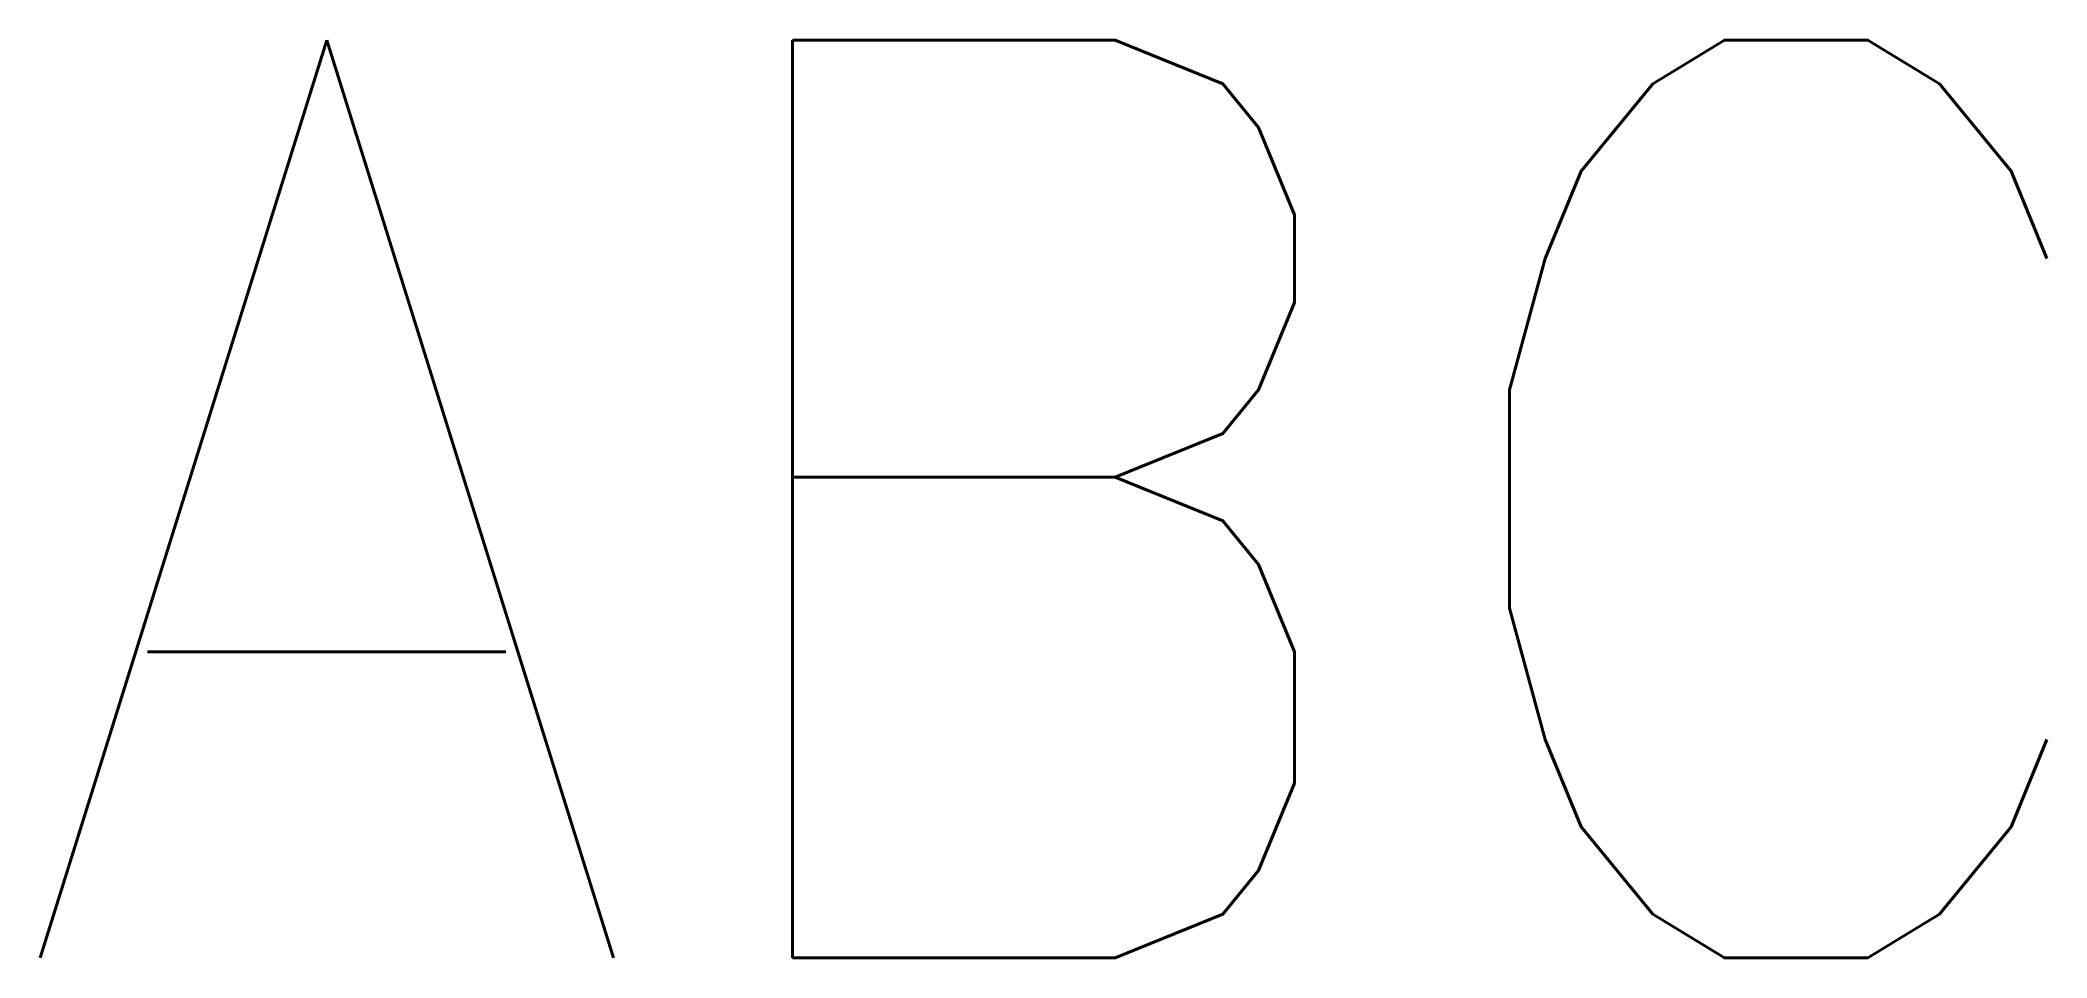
# Model space of a CAD drawing. Header units: millimetres. Extents: x -11.3 to 10.5, y -5 to 5.
import ezdxf
from ezdxf.enums import TextEntityAlignment as Align

# ---------------------------------------------------------------- set-up
doc = ezdxf.new("R2010")
doc.units = ezdxf.units.MM
doc.layers.get('0').update_dxf_attribs({"lineweight": 25, "true_color": 0xffffff})
doc.styles.add('textstyle0', font='Standard')

msp = doc.modelspace()

# ---------------------------------------------------------------- texts
at = {"style": 'textstyle0'}
msp.add_text('ABC', height=10, dxfattribs=at).set_placement((0, 0), align=Align.MIDDLE_CENTER)

doc.saveas('drawing.dxf')
